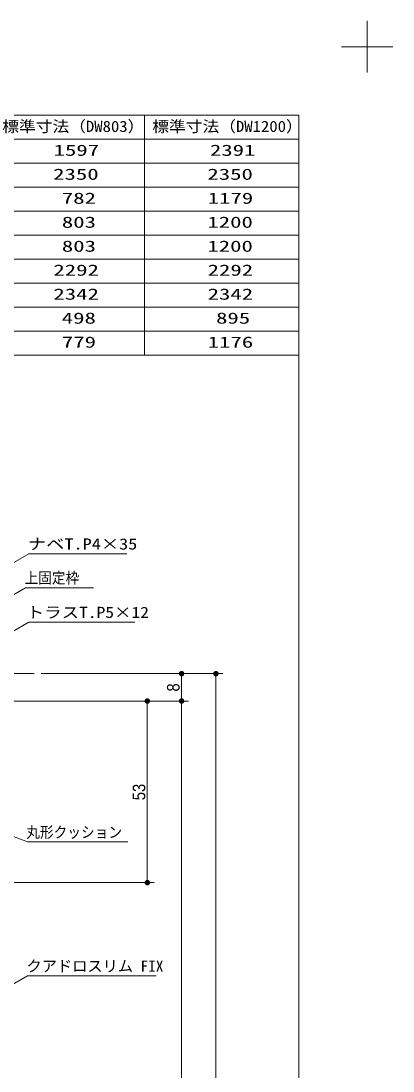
# Model space of a CAD drawing. Units: millimetres, scale not verified. Extents: x -6062 to 6062, y -3045 to 3045.
# Drawn here: x 1402 to 2488, y -20 to 3045 of the extents above; entities that cross this region are included whole.
import ezdxf
from ezdxf.enums import TextEntityAlignment as Align

# ---------------------------------------------------------------- set-up
doc = ezdxf.new("R2010")
doc.units = ezdxf.units.MM
doc.header["$LTSCALE"] = 20
for name, color, linetype, lineweight in [('0-0_3一般', 7, 'Continuous', 9), ('0-1_2寸法-3', 7, 'Continuous', 9), ('0-2_2寸法-1', 7, 'Continuous', 9), ('0-3_0', 7, 'Continuous', 9), ('0-5_1図面枠', 7, 'Continuous', 9)]:
    doc.layers.add(name, color=color, linetype=linetype, lineweight=lineweight)
doc.styles.add('ＭＳ ゴシック', font='')
doc.styles.add('ＭＳ Ｐゴシック', font='')
doc.styles.get('ＭＳ ゴシック').set_extended_font_data('MS Gothic')
doc.styles.get('ＭＳ Ｐゴシック').set_extended_font_data('MS PGothic')

# ---------------------------------------------------------------- blocks, each defined once
blk = doc.blocks.new('グループ-56')
at = {"layer": '0-0_3一般'}
for p, q in [((34163.7, 22804.9), (64563.7, 22804.9)), ((34163.7, -37000), (64563.7, -37000))]:
    blk.add_line(p, q, dxfattribs=at)
blk = doc.blocks.new('グループ-57')
at = {"layer": '0-0_3一般'}
blk.add_blockref('グループ-56', (0, 0), dxfattribs=at)
blk = doc.blocks.new('_Dot')
at = {"layer": '0-3_0'}
for p, q in [((-10, 0), (-20, 0)), ((9.78, 2), (-9.78, 2)), ((7.99, 6), (-7.99, 6)), ((9.16, -3.98), (-9.16, -3.98)), ((6, -7.98), (-6, -7.98))]:
    blk.add_line(p, q, dxfattribs=at)
for points in [[(10, 0), (9.92, 1.25), (9.69, 2.49), (9.3, 3.68), (8.76, 4.82), (8.09, 5.88), (7.29, 6.85), (6.37, 7.71), (5.36, 8.44), (4.26, 9.05), (3.09, 9.51), (1.87, 9.82), (0.63, 9.98), (-0.63, 9.98), (-1.87, 9.82), (-3.09, 9.51), (-4.26, 9.05), (-5.36, 8.44), (-6.37, 7.71), (-7.29, 6.85), (-8.09, 5.88), (-8.76, 4.82), (-9.3, 3.68), (-9.69, 2.49), (-9.92, 1.25), (-10, 0), (0, 0)], [(-10, 0), (-9.92, -1.25), (-9.69, -2.49), (-9.3, -3.68), (-8.76, -4.82), (-8.09, -5.88), (-7.29, -6.85), (-6.37, -7.71), (-5.36, -8.44), (-4.26, -9.05), (-3.09, -9.51), (-1.87, -9.82), (-0.63, -9.98), (0.63, -9.98), (1.87, -9.82), (3.09, -9.51), (4.26, -9.05), (5.36, -8.44), (6.37, -7.71), (7.29, -6.85), (8.09, -5.88), (8.76, -4.82), (9.3, -3.68), (9.69, -2.49), (9.92, -1.25), (10, 0), (0, 0)]]:
    blk.add_lwpolyline(points, close=True, dxfattribs=at)
blk = doc.blocks.new('グループ-79')
at = {"layer": '0-5_1図面枠'}
for p, q in [((84000, 57900), (84000, 60900)), ((85500, 59400), (82500, 59400))]:
    blk.add_line(p, q, dxfattribs=at)
blk = doc.blocks.new('グループ-81')
at = {"layer": '0-5_1図面枠'}
blk.add_lwpolyline([(-80000, 55400), (80000, 55400), (80000, -55400), (-80000, -55400)], close=True, dxfattribs=at)
blk = doc.blocks.new('図面枠')
at = {"layer": '0-5_1図面枠'}
for name in ['グループ-79', 'グループ-81']:
    blk.add_blockref(name, (0, 0), dxfattribs=at)

msp = doc.modelspace()

# ---------------------------------------------------------------- linework, layer by layer
at = {"layer": '0-1_2寸法-3'}
for points in [[(920.68, 1199.18), (1424.83, 1490.25), (1711.13, 1490.25)], [(982.68, 1140.25), (1415.7, 1390.25), (1613.25, 1390.25)], [(887.75, 980.25), (1424.69, 1290.25), (1734.33, 1290.25)], [(710.68, 920.25), (1420.68, 648.89), (1713.54, 648.89)], [(1014.5, 23.49), (1420.68, 258), (1796.12, 258)]]:
    msp.add_lwpolyline(points, dxfattribs=at)
at = {"layer": '0-2_2寸法-1'}
for p, q in [((1460.68, 1140.25), (1890.68, 1140.25)), ((1890.68, 1140.25), (1990.68, 1140.25)), ((1870.68, 1072.96), (1870.68, 1127.53)), ((1970.68, 1127.53), (1970.68, -1837.29)), ((1100.68, 1060.25), (1790.68, 1060.25)), ((1770.68, 542.96), (1770.68, 1047.53)), ((1790.68, 1060.25), (1890.68, 1060.25)), ((1790.68, 1060.25), (1890.68, 1060.25)), ((1870.68, 1047.53), (1870.68, -1837.29)), ((1087.68, 530.25), (1790.68, 530.25))]:
    msp.add_line(p, q, dxfattribs=at)
at = {"layer": '0-5_1図面枠'}
for p, q in [((1762.5, 2770), (1762.5, 2070)), ((2212.5, 2700), (-87.5, 2700)), ((2212.5, 2630), (862.5, 2630)), ((2212.5, 2560), (-87.5, 2560)), ((2212.5, 2490), (-87.5, 2490)), ((2212.5, 2420), (-87.5, 2420)), ((2212.5, 2420), (-87.5, 2420)), ((2212.5, 2350), (-87.5, 2350)), ((2212.5, 2350), (-87.5, 2350)), ((2212.5, 2280), (-87.5, 2280)), ((2212.5, 2280), (-87.5, 2280)), ((2212.5, 2210), (-87.5, 2210)), ((2212.5, 2140), (-87.5, 2140))]:
    msp.add_line(p, q, dxfattribs=at)
msp.add_lwpolyline([(-87.5, 2770), (2212.5, 2770), (2212.5, 2070), (-87.5, 2070)], close=True, dxfattribs=at)

# ---------------------------------------------------------------- block references
at = {"layer": '0-0_3一般', "xscale": 0.05, "yscale": 0.05}
msp.add_blockref('グループ-57', (-1787.5, 0), dxfattribs=at)
at = {"layer": '0-2_2寸法-1', "xscale": 0.6356201, "yscale": 0.6356201}
for p, rotation in [((1870.68, 1140.25), 90), ((1970.68, 1140.25), 90), ((1870.68, 1060.25), 270), ((1770.68, 1060.25), 90), ((1870.68, 1060.25), 90), ((1770.68, 530.25), 270)]:
    msp.add_blockref('_Dot', p, dxfattribs=dict(at, rotation=rotation))
at = {"layer": '0-5_1図面枠', "xscale": 0.05, "yscale": 0.05}
msp.add_blockref('図面枠', (-1787.5, 0), dxfattribs=at)

# ---------------------------------------------------------------- texts
at = {"layer": '0-1_2寸法-3', "style": 'ＭＳ ゴシック'}
for s, width, p in [('ナベT.P4×35', 1.2, (1422.32, 1492.64)), ('上固定枠', 0.9, (1412.41, 1393.59)), ('トラスT.P5×12', 1.15, (1418.53, 1293.01)), ('丸形クッション', 0.9, (1417.4, 651.28))]:
    msp.add_text(s, height=32.55, dxfattribs=dict(at, width=width)).set_placement(p, align=Align.BOTTOM_LEFT)
msp.add_text('クアドロスリム FIX', height=32.55, dxfattribs=at).set_placement((1418.18, 260.6), align=Align.BOTTOM_LEFT)
at = {"layer": '0-2_2寸法-1', "style": 'ＭＳ Ｐゴシック', "width": 0.9}
for s, p in [('8', (1875.74, 1087.95)), ('53', (1775.74, 770.65))]:
    msp.add_text(s, height=36.66, rotation=90, dxfattribs=at).set_placement(p, align=Align.BOTTOM_LEFT)
at = {"layer": '0-5_1図面枠', "style": 'ＭＳ ゴシック'}
for s, width, p in [('標準寸法（DW803）', 1.1, (1347.3, 2711.35)), ('標準寸法（DW1200）', 1.1, (1785, 2711.35)), ('1597', 1.5, (1497.21, 2641.74)), ('2391', 1.5, (1953.37, 2641.74)), ('2350', 1.5, (1495.86, 2571.74)), ('2350', 1.5, (1945.86, 2571.74)), ('782', 1.5, (1521.23, 2501.83)), ('1179', 1.5, (1946.84, 2501.74)), ('803', 1.5, (1521.23, 2431.74)), ('1200', 1.5, (1945.86, 2431.74)), ('803', 1.5, (1521.23, 2361.74)), ('1200', 1.5, (1945.86, 2361.74)), ('2292', 1.5, (1496.64, 2291.83)), ('2292', 1.5, (1946.64, 2291.83)), ('2342', 1.5, (1496.64, 2221.83)), ('2342', 1.5, (1946.64, 2221.83)), ('498', 1.5, (1521.03, 2151.83)), ('895', 1.5, (1971.23, 2151.83)), ('779', 1.5, (1521.43, 2081.83)), ('1176', 1.5, (1946.84, 2081.74))]:
    msp.add_text(s, height=32.55, dxfattribs=dict(at, width=width)).set_placement(p, align=Align.BOTTOM_LEFT)

doc.saveas('drawing.dxf')
